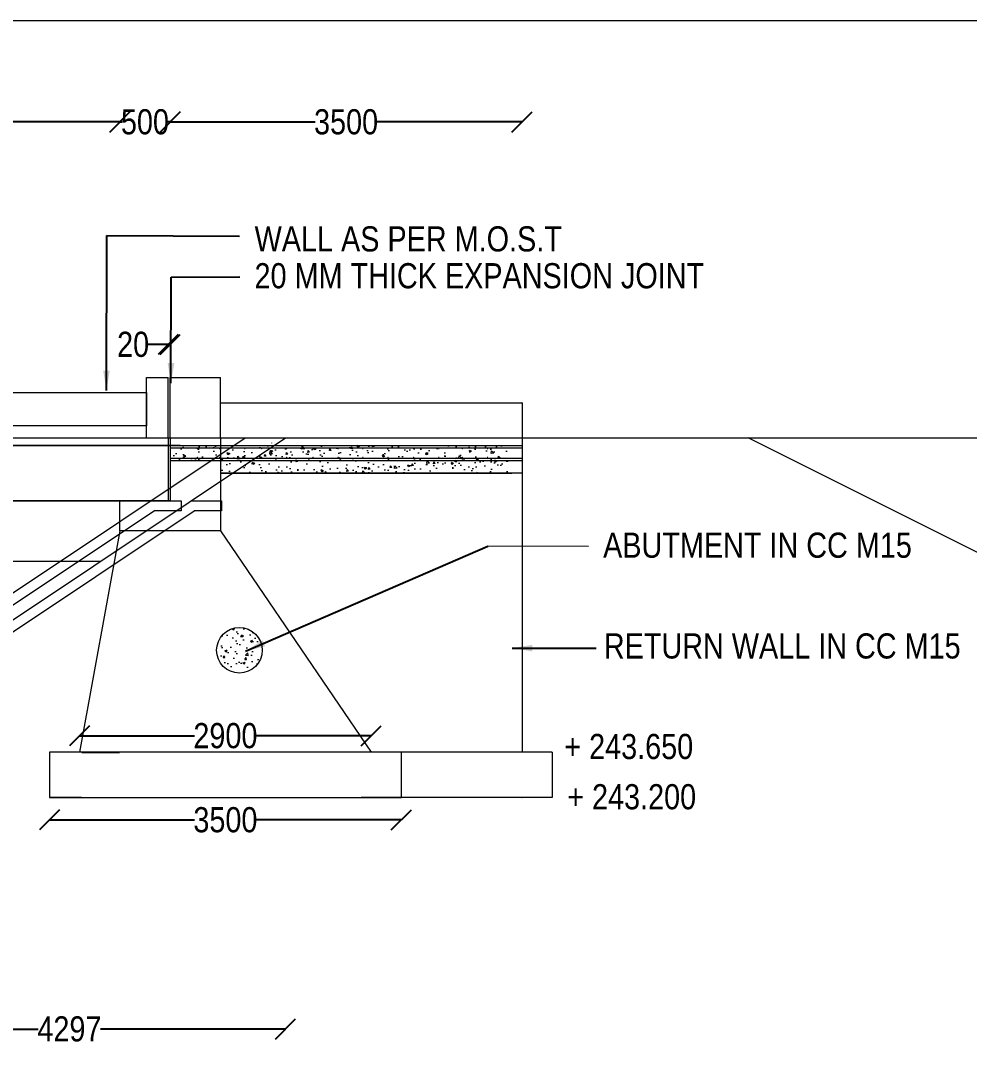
# Model space of a CAD drawing. Header units: millimetres. Extents: x 558951 to 630610, y 36244 to 87601.
# Drawn here: x 589847 to 599285, y 77411 to 87601 of the extents above; entities that cross this region are included whole.
import ezdxf

# ---------------------------------------------------------------- set-up
doc = ezdxf.new("R2010")
doc.units = ezdxf.units.MM
doc.header["$LTSCALE"] = 300
doc.header["$MEASUREMENT"] = 0
doc.layers.add('MAIN', color=7, linetype='Continuous')
doc.styles.add('ARIAL NARROW', font='ARIALN.TTF', dxfattribs={"height": 250})
doc.dimstyles.get("Standard").update_dxf_attribs({"dimtxt": 200, "dimasz": 200, "dimexe": 0.18, "dimexo": 0.0625, "dimgap": 0.09, "dimtad": 0, "dimdec": 0, "dimzin": 0, "dimdsep": 46, "dimtxsty": 'ARIAL NARROW', "dimcen": 0.0851, "dimdle": 0.1, "dimse1": 1, "dimse2": 1, "dimadec": 0, "dimazin": 0, "dimtfac": 1, "dimtdec": 0, "dimtofl": 0, "dimtmove": 0, "dimatfit": 3, "dimfxl": 1, "dimtolj": 1, "dimtzin": 0, "dimarcsym": 0})
doc.dimstyles.new('STANDARD$0', dxfattribs={"dimscale": 88.888889, "dimtxt": 0.02, "dimasz": 0.02, "dimexe": 0.05, "dimexo": 0.1, "dimgap": 0.002, "dimtad": 2, "dimdec": 0, "dimzin": 1, "dimdsep": 46, "dimtxsty": 'Standard', "dimcen": 0.09, "dimadec": 0, "dimazin": 0, "dimtfac": 1, "dimtdec": 4, "dimtofl": 0, "dimtmove": 0, "dimatfit": 3, "dimfxl": 1, "dimtolj": 1, "dimtzin": 1, "dimarcsym": 0})
doc.dimstyles.new('STANDARD$7', dxfattribs={"dimtxt": 2, "dimasz": 2, "dimexe": 1.25, "dimexo": 0.625, "dimtad": 1, "dimdec": 0, "dimlfac": 0.5, "dimdsep": 46, "dimtxsty": 'ARIAL NARROW', "dimcen": 2.5, "dimdle": 0.1, "dimse1": 1, "dimse2": 1, "dimadec": 0, "dimazin": 0, "dimtfac": 1, "dimtdec": 0, "dimtmove": 0, "dimatfit": 3, "dimfxl": 1, "dimtolj": 1, "dimtzin": 0, "dimarcsym": 0})

# ---------------------------------------------------------------- blocks, each defined once
blk = doc.blocks.new('_Oblique')
at = {"color": 0, "linetype": 'ByBlock', "lineweight": -2}
blk.add_line((-0.5, -0.5), (0.5, 0.5), dxfattribs=at)
blk = doc.blocks.new('*D46')
at = {"layer": 'Defpoints', "color": 0, "linetype": 'ByBlock', "lineweight": 9, "transparency": 16777216}
for p in [(591335, 84380), (591335, 84051), (591315, 83901)]:
    blk.add_point(p, dxfattribs=at)
at = {"layer": 'MAIN', "color": 0, "linetype": 'ByBlock', "lineweight": -2, "transparency": 16777216}
for p, q in [((591315, 84380), (591115, 84380)), ((591335, 84380), (591315, 84380))]:
    blk.add_line(p, q, dxfattribs=at)
at = {"layer": 'MAIN', "color": 0, "linetype": 'ByBlock', "lineweight": -2, "transparency": 16777216, "xscale": 200, "yscale": 200, "zscale": 200, "rotation": 180}
blk.add_blockref('_Oblique', (591315, 84380), dxfattribs=at)
at = {"layer": 'MAIN', "color": 0, "linetype": 'ByBlock', "lineweight": -2, "transparency": 16777216, "xscale": 200, "yscale": 200, "zscale": 200}
blk.add_blockref('_Oblique', (591335, 84380), dxfattribs=at)
at = {"layer": 'MAIN', "color": 0, "linetype": 'ByBlock', "lineweight": 13, "transparency": 16777216, "insert": (590967, 84380), "char_height": 250, "attachment_point": 5, "style": 'ARIAL NARROW'}
blk.add_mtext('\\A1;20', dxfattribs=at)
blk = doc.blocks.new('*D47')
at = {"layer": 'Defpoints', "color": 0, "linetype": 'ByBlock', "lineweight": 9, "transparency": 16777216}
for p in [(591335, 86592), (590835, 81975), (591335, 81975)]:
    blk.add_point(p, dxfattribs=at)
at = {"layer": 'MAIN', "color": 0, "linetype": 'ByBlock', "lineweight": -2, "transparency": 16777216}
for p, q in [((590835, 86592), (590859, 86592)), ((591335, 86592), (591311, 86592))]:
    blk.add_line(p, q, dxfattribs=at)
at = {"layer": 'MAIN', "color": 0, "linetype": 'ByBlock', "lineweight": -2, "transparency": 16777216, "xscale": 200, "yscale": 200, "zscale": 200, "rotation": 180}
blk.add_blockref('_Oblique', (590835, 86592), dxfattribs=at)
at = {"layer": 'MAIN', "color": 0, "linetype": 'ByBlock', "lineweight": -2, "transparency": 16777216, "xscale": 200, "yscale": 200, "zscale": 200}
blk.add_blockref('_Oblique', (591335, 86592), dxfattribs=at)
at = {"layer": 'MAIN', "color": 0, "linetype": 'ByBlock', "lineweight": 13, "transparency": 16777216, "insert": (591085, 86592), "char_height": 250, "attachment_point": 5, "style": 'ARIAL NARROW'}
blk.add_mtext('\\A1;500', dxfattribs=at)
blk = doc.blocks.new('*D48')
at = {"layer": 'Defpoints', "color": 0, "linetype": 'ByBlock', "lineweight": 9, "transparency": 16777216}
for p in [(594835, 86592), (591335, 83045), (594835, 82595)]:
    blk.add_point(p, dxfattribs=at)
at = {"layer": 'MAIN', "color": 0, "linetype": 'ByBlock', "lineweight": -2, "transparency": 16777216}
for p, q in [((591335, 86592), (592779, 86592)), ((594835, 86592), (593391, 86592))]:
    blk.add_line(p, q, dxfattribs=at)
at = {"layer": 'MAIN', "color": 0, "linetype": 'ByBlock', "lineweight": -2, "transparency": 16777216, "xscale": 200, "yscale": 200, "zscale": 200, "rotation": 180}
blk.add_blockref('_Oblique', (591335, 86592), dxfattribs=at)
at = {"layer": 'MAIN', "color": 0, "linetype": 'ByBlock', "lineweight": -2, "transparency": 16777216, "xscale": 200, "yscale": 200, "zscale": 200}
blk.add_blockref('_Oblique', (594835, 86592), dxfattribs=at)
at = {"layer": 'MAIN', "color": 0, "linetype": 'ByBlock', "lineweight": 13, "transparency": 16777216, "insert": (593085, 86592), "char_height": 250, "attachment_point": 5, "style": 'ARIAL NARROW'}
blk.add_mtext('\\A1;3500', dxfattribs=at)
blk = doc.blocks.new('*D54')
at = {"layer": 'Defpoints', "color": 0, "linetype": 'ByBlock', "lineweight": 9, "transparency": 16777216}
for p in [(584935, 86592), (584935, 86592), (590835, 86595)]:
    blk.add_point(p, dxfattribs=at)
at = {"layer": 'MAIN', "color": 0, "linetype": 'ByBlock', "lineweight": -2, "transparency": 16777216}
for p, q in [((584935, 86592), (587579, 86592)), ((590835, 86592), (588191, 86592))]:
    blk.add_line(p, q, dxfattribs=at)
at = {"layer": 'MAIN', "color": 0, "linetype": 'ByBlock', "lineweight": -2, "transparency": 16777216, "xscale": 200, "yscale": 200, "zscale": 200, "rotation": 180}
blk.add_blockref('_Oblique', (584935, 86592), dxfattribs=at)
at = {"layer": 'MAIN', "color": 0, "linetype": 'ByBlock', "lineweight": -2, "transparency": 16777216, "xscale": 200, "yscale": 200, "zscale": 200}
blk.add_blockref('_Oblique', (590835, 86592), dxfattribs=at)
at = {"layer": 'MAIN', "color": 0, "linetype": 'ByBlock', "lineweight": 13, "transparency": 16777216, "insert": (587885, 86592), "char_height": 250, "attachment_point": 5, "style": 'ARIAL NARROW'}
blk.add_mtext('\\A1;5900', dxfattribs=at)
blk = doc.blocks.new('*D55')
at = {"color": 0, "linetype": 'ByBlock', "lineweight": -2, "transparency": 16777216}
for p, q in [((590456, 80335), (590456, 80331)), ((590458, 80326), (590833, 80326)), ((590835, 80335), (590835, 80331))]:
    blk.add_line(p, q, dxfattribs=at)
at = {"color": 0, "linetype": 'ByBlock', "lineweight": 9, "transparency": 16777216}
for points in [[(590458, 80327), (590458, 80326), (590456, 80326)], [(590833, 80327), (590833, 80326), (590835, 80326)]]:
    blk.add_solid(points, dxfattribs=at)
at = {"layer": 'Defpoints', "color": 0, "linetype": 'ByBlock', "lineweight": 9, "transparency": 16777216}
for p in [(590456, 80326), (590835, 80326), (590835, 80326)]:
    blk.add_point(p, dxfattribs=at)
at = {"color": 0, "linetype": 'ByBlock', "lineweight": 13, "transparency": 16777216, "insert": (590645, 80325), "char_height": 1.78, "attachment_point": 5}
blk.add_mtext('\\A1;379', dxfattribs=at)
blk = doc.blocks.new('*D57')
at = {"layer": 'Defpoints', "color": 0, "linetype": 'ByBlock', "lineweight": 9, "transparency": 16777216}
for p in [(590435, 80490), (593335, 80490), (593335, 80490)]:
    blk.add_point(p, dxfattribs=at)
at = {"layer": 'MAIN', "color": 0, "linetype": 'ByBlock', "lineweight": -2, "transparency": 16777216}
for p, q in [((590435, 80490), (591577, 80490)), ((593335, 80490), (592192, 80490))]:
    blk.add_line(p, q, dxfattribs=at)
at = {"layer": 'MAIN', "color": 0, "linetype": 'ByBlock', "lineweight": -2, "transparency": 16777216, "xscale": 200, "yscale": 200, "zscale": 200, "rotation": 180}
blk.add_blockref('_Oblique', (590435, 80490), dxfattribs=at)
at = {"layer": 'MAIN', "color": 0, "linetype": 'ByBlock', "lineweight": -2, "transparency": 16777216, "xscale": 200, "yscale": 200, "zscale": 200}
blk.add_blockref('_Oblique', (593335, 80490), dxfattribs=at)
at = {"layer": 'MAIN', "color": 0, "linetype": 'ByBlock', "lineweight": 13, "transparency": 16777216, "insert": (591885, 80490), "char_height": 250, "attachment_point": 5, "style": 'ARIAL NARROW'}
blk.add_mtext('\\A1;2900', dxfattribs=at)
blk = doc.blocks.new('*D58')
at = {"layer": 'Defpoints', "color": 0, "linetype": 'ByBlock', "lineweight": 9, "transparency": 16777216}
for p in [(590135, 79654), (593635, 79654), (593635, 79654)]:
    blk.add_point(p, dxfattribs=at)
at = {"layer": 'MAIN', "color": 0, "linetype": 'ByBlock', "lineweight": -2, "transparency": 16777216}
for p, q in [((590135, 79654), (591579, 79654)), ((593635, 79654), (592191, 79654))]:
    blk.add_line(p, q, dxfattribs=at)
at = {"layer": 'MAIN', "color": 0, "linetype": 'ByBlock', "lineweight": -2, "transparency": 16777216, "xscale": 200, "yscale": 200, "zscale": 200, "rotation": 180}
blk.add_blockref('_Oblique', (590135, 79654), dxfattribs=at)
at = {"layer": 'MAIN', "color": 0, "linetype": 'ByBlock', "lineweight": -2, "transparency": 16777216, "xscale": 200, "yscale": 200, "zscale": 200}
blk.add_blockref('_Oblique', (593635, 79654), dxfattribs=at)
at = {"layer": 'MAIN', "color": 0, "linetype": 'ByBlock', "lineweight": 13, "transparency": 16777216, "insert": (591885, 79654), "char_height": 250, "attachment_point": 5, "style": 'ARIAL NARROW'}
blk.add_mtext('\\A1;3500', dxfattribs=at)
blk = doc.blocks.new('*D64')
at = {"layer": 'Defpoints', "color": 0, "linetype": 'ByBlock', "lineweight": 9, "transparency": 16777216}
for p in [(592483, 80440), (588185, 77575), (588185, 77575)]:
    blk.add_point(p, dxfattribs=at)
at = {"layer": 'MAIN', "color": 0, "linetype": 'ByBlock', "lineweight": -2, "transparency": 16777216}
for p, q in [((588185, 77575), (590024, 77575)), ((592483, 77575), (590644, 77575))]:
    blk.add_line(p, q, dxfattribs=at)
at = {"layer": 'MAIN', "color": 0, "linetype": 'ByBlock', "lineweight": -2, "transparency": 16777216, "xscale": 200, "yscale": 200, "zscale": 200, "rotation": 180}
blk.add_blockref('_Oblique', (588185, 77575), dxfattribs=at)
at = {"layer": 'MAIN', "color": 0, "linetype": 'ByBlock', "lineweight": -2, "transparency": 16777216, "xscale": 200, "yscale": 200, "zscale": 200}
blk.add_blockref('_Oblique', (592483, 77575), dxfattribs=at)
at = {"layer": 'MAIN', "color": 0, "linetype": 'ByBlock', "lineweight": 13, "transparency": 16777216, "insert": (590334, 77575), "char_height": 250, "attachment_point": 5, "style": 'ARIAL NARROW'}
blk.add_mtext('\\A1;4297', dxfattribs=at)

msp = doc.modelspace()

# ---------------------------------------------------------------- hatches: boundary and pattern name
at = {"linetype": 'ByBlock', "lineweight": 13}
h = msp.add_hatch(dxfattribs=at)
h.set_pattern_fill('AR-CONC', color=0, scale=30, style=0)
h.set_pattern_definition([(130, (1166153.34, 102394.58), (-215.178055, -18.82564), [22.5, -247.5]), (185, (1166153.34, 102394.58), (41.6254, 225.65764), [18, -198]), (79.5486, (1166135.4, 102393), (-173.552815, 206.83186), [19.12206, -210.34263]), (133.8158, (1166153.34, 102454.58), (-320.17231, -49.6557), [33.75, -371.25]), (83.3644, (1166126.66, 102450.44), (-280.39881, 292.23536), [28.68309, -315.5139]), (188.8158, (1166153.34, 102454.58), (-280.39858, 292.23558), [27, -297]), (159, (1166123.34, 102439.58), (-179.072116, -120.785667), [22.5, -247.5]), (214, (1166123.34, 102439.58), (-72.9946, 217.54501), [18, -198]), (108.5486, (1166108.42, 102429.51), (-252.06679, 96.75915), [19.12206, -210.34263]), (142.5, (1166153.34, 102394.58), (-3.647957, 99.868156), [0, -195.6, 0, -201, 0, -198.75]), (172.5, (1166153.34, 102394.58), (-78.920861, 118.323514), [0, -114.6, 0, -191.1, 0, -75.75]), (212.5, (1166220.24, 102394.58), (-160.146731, -6.766462), [0, -75, 0, -234, 0, -310.5]), (222.5, (1166250.24, 102394.58), (-174.95585, 30.031495), [0, -97.5, 0, -155.4, 0, -220.5])])
h.paths.add_polyline_path([(591334.9, 83376.3), (594734.9, 83376.3), (594734.9, 83101.3), (591834.9, 83101.3), (591834.9, 83226.3), (591334.9, 83226.3)])
at = {"layer": 'MAIN', "linetype": 'ByBlock', "lineweight": 13}
h = msp.add_hatch(dxfattribs=at)
h.set_pattern_fill('AR-CONC', color=0, scale=30, style=0)
h.set_pattern_definition([(50, (17315.3, -20989.98), (215.178055, -18.82564), [22.5, -247.5]), (355, (17315.3, -20989.98), (-41.6254, 225.65764), [18, -198]), (100.4514, (17333.24, -20991.55), (173.552815, 206.83186), [19.12206, -210.34263]), (46.1842, (17315.3, -20929.98), (320.17231, -49.6557), [33.75, -371.25]), (96.6356, (17342, -20934.12), (280.39881, 292.23536), [28.68309, -315.5139]), (351.1842, (17315.3, -20929.98), (280.39858, 292.23558), [27, -297]), (21, (17345.3, -20944.98), (179.072116, -120.785667), [22.5, -247.5]), (326, (17345.3, -20944.98), (72.9946, 217.54501), [18, -198]), (71.4514, (17360.23, -20955.04), (252.06679, 96.75915), [19.12206, -210.34263]), (37.5, (17315.305, -20989.98), (3.647957, 99.868156), [0, -195.6, 0, -201, 0, -198.75]), (7.5, (17315.3, -20989.98), (78.920861, 118.323514), [0, -114.6, 0, -191.1, 0, -75.75]), (327.5, (17248.405, -20989.98), (160.146731, -6.766462), [0, -75, 0, -234, 0, -310.5]), (317.5, (17218.4, -20989.98), (174.95585, 30.031495), [0, -97.5, 0, -155.4, 0, -220.5])])
edge = h.paths.add_edge_path()
edge.add_arc((592024.1, 81340), 226.8, 0, 360)

# ---------------------------------------------------------------- linework, layer by layer
at = {"color": 0, "linetype": 'ByBlock', "lineweight": 13}
for p, q in [((594834.9, 83800.8), (594834.9, 80326.3)), ((594834.9, 83451.3), (594834.9, 83101.3)), ((602132.4, 80926.4), (597082.4, 83451.4)), ((591144.9, 82826.3), (591444.9, 82826.3)), ((591444.9, 82826.3), (591444.9, 82726.3)), ((591544.9, 82826.3), (591844.9, 82826.3)), ((591844.9, 82826.3), (591844.9, 82726.3)), ((591444.9, 82726.3), (591175.3, 82726.3)), ((591575.6, 82726.3), (591574.7, 82726)), ((591844.9, 82726.3), (591575.6, 82726.3)), ((595134.9, 80325.8), (595134.9, 79876.8))]:
    msp.add_line(p, q, dxfattribs=at)
at = {"color": 0, "lineweight": 13}
for p, q in [((584534.9, 83451.3), (604468.1, 83451.3)), ((587784.9, 80586.3), (592082.4, 83451.3)), ((588184.9, 80586.3), (592482.4, 83451.3)), ((591314.9, 83451.3), (591314.9, 82826.3)), ((591334.9, 83451.3), (591334.9, 82826.3)), ((591834.9, 83451.3), (591834.9, 82526.3)), ((591434.9, 83376.3), (576674.9, 83376.3)), ((584534.9, 83376.3), (592369.9, 83376.3)), ((584534.9, 82826.3), (591334.9, 82826.3)), ((590834.9, 82526.3), (590834.9, 82826.3)), ((590834.9, 82526.3), (590834.9, 82826.3)), ((587815.1, 80486.3), (591175, 82726.2)), ((588215.3, 80486.4), (591574.7, 82726)), ((590834.9, 82526.3), (590434.9, 80326.3)), ((591834.9, 82526.3), (590834.9, 82526.3)), ((591834.9, 82526.3), (593334.9, 80326.3)), ((584534.9, 82226.3), (590644.9, 82226.3)), ((590455.8, 80326.3), (590134.9, 80326.3)), ((590134.9, 80326.3), (590134.9, 79876.3)), ((595134.4, 80326.3), (590455.8, 80326.3)), ((593634.9, 79876.3), (593634.9, 80325.8)), ((590454.2, 79876.3), (590134.9, 79876.3)), ((590134.9, 79876.3), (593634.9, 79876.3)), ((595134.4, 79876.3), (593234.9, 79876.3))]:
    msp.add_line(p, q, dxfattribs=at)
msp.add_lwpolyline([(584759.9, 83901.3), (591099.9, 83901.3), (591099.9, 83571.3), (584759.9, 83571.3)], close=True, dxfattribs=at)
at = {"color": 0, "linetype": 'ByBlock', "lineweight": 13}
for centre, start, end in [((594834.4, 83800.8), 0, 90), ((591175.3, 82725.8), 90, 123.69007), ((591575.3, 82725.8), 90, 123.69007), ((595134.4, 80325.8), 0, 90), ((594834.4, 79876.8), 270, 0), ((595134.4, 79876.8), 270, 0)]:
    msp.add_arc(centre, 0.5, start, end, dxfattribs=at)
at = {"color": 0, "lineweight": 13}
for centre, start in [((592345.7, 83400.8), 303.69007), ((593434.4, 80325.8), 0), ((593434.4, 80325.8), 0), ((593634.4, 80325.8), 0)]:
    msp.add_arc(centre, 0.5, start, 90, dxfattribs=at)
at = {"layer": 'MAIN', "color": 0, "lineweight": 13}
msp.add_line((558951.3, 87600.6), (630609.8, 87600.6), dxfattribs=at)
at = {"layer": 'MAIN', "color": 0, "linetype": 'ByBlock', "lineweight": 13}
for p, q in [((591099.9, 84051.3), (591314.9, 84051.3)), ((591099.9, 83451.3), (591099.9, 84051.3)), ((591314.9, 83451.3), (591314.9, 84051.3)), ((591334.9, 84051.3), (591835.3, 84051.3)), ((591334.9, 83451.3), (591334.9, 84051.3)), ((591434.9, 84051.3), (591734.9, 84051.3)), ((591834.9, 83451.3), (591835.3, 84051.3)), ((591834.9, 83801.3), (594834.9, 83801.3)), ((591835.2, 83801.3), (594834.4, 83801.3)), ((591314.9, 83376.3), (594834.9, 83376.3)), ((591334.9, 83351.3), (594834.9, 83351.3)), ((591334.9, 83251.3), (594834.9, 83251.3)), ((591334.9, 83226.3), (594834.9, 83226.3)), ((591834.9, 83101.3), (594734.9, 83101.3)), ((591334.9, 82826.3), (577734.9, 82826.3)), ((595497, 82370.6), (594496.4, 82376.6))]:
    msp.add_line(p, q, dxfattribs=at)
at = {"layer": 'MAIN', "color": 0, "lineweight": 13, "const_width": 6.25, "flags": 128}
for points in [[(591602.5, 83344.3, 1), (591608.7, 83344.3, 1)], [(591825.1, 83344.3, 1), (591831.4, 83344.3, 1)], [(592075.1, 83344.3, 1), (592081.4, 83344.3, 1)], [(592241.7, 83344.3, 1), (592248, 83344.3, 1)], [(592491.7, 83344.3, 1), (592498, 83344.3, 1)], [(592753.1, 83344.3, 1), (592759.3, 83344.3, 1)], [(593003.1, 83344.3, 1), (593009.3, 83344.3, 1)], [(593248.8, 83344.3, 1), (593255, 83344.3, 1)], [(593498.8, 83344.3, 1), (593505, 83344.3, 1)], [(593754.6, 83344.3, 1), (593760.9, 83344.3, 1)], [(594004.6, 83344.3, 1), (594010.9, 83344.3, 1)], [(594238.7, 83344.3, 1), (594245, 83344.3, 1)], [(594488.7, 83344.3, 1), (594495, 83344.3, 1)], [(591602.5, 83258.5, 1), (591608.7, 83258.5, 1)], [(591825.1, 83258.5, 1), (591831.4, 83258.5, 1)], [(592075.1, 83258.5, 1), (592081.4, 83258.5, 1)], [(592241.7, 83258.5, 1), (592248, 83258.5, 1)], [(592491.7, 83258.5, 1), (592498, 83258.5, 1)], [(592753.1, 83258.5, 1), (592759.3, 83258.5, 1)], [(593003.1, 83258.5, 1), (593009.3, 83258.5, 1)], [(593248.8, 83258.5, 1), (593255, 83258.5, 1)], [(593498.8, 83258.5, 1), (593505, 83258.5, 1)], [(593754.6, 83258.5, 1), (593760.9, 83258.5, 1)], [(594004.6, 83258.5, 1), (594010.9, 83258.5, 1)], [(594238.7, 83258.5, 1), (594245, 83258.5, 1)], [(594488.7, 83258.5, 1), (594495, 83258.5, 1)]]:
    msp.add_lwpolyline(points, format="xyb", close=True, dxfattribs=at)
at = {"layer": 'MAIN', "color": 0, "linetype": 'ByBlock', "lineweight": 13}
msp.add_lwpolyline([(594834.9, 83101.3), (591834.9, 83101.3)], dxfattribs=at)
at = {"layer": 'MAIN', "color": 0, "lineweight": 13}
msp.add_circle((592024.1, 81340), 226.8, dxfattribs=at)

# ---------------------------------------------------------------- texts
at = {"layer": 'MAIN', "color": 0, "lineweight": 13, "style": 'ARIAL NARROW'}
for s, p in [('WALL AS PER M.O.S.T', (592175.7, 85304.7)), ('+ 243.650', (595254.9, 80258.7)), ('+ 243.200', (595283.9, 79759.2))]:
    msp.add_text(s, height=250, dxfattribs=at).set_placement(p)
at = {"layer": 'MAIN', "color": 0, "lineweight": 13, "char_height": 250, "style": 'ARIAL NARROW'}
for s, insert, attachment_point in [('20 MM THICK EXPANSION JOINT', (592174.8, 85061.6), 4), ('ABUTMENT IN CC M15', (598711.3, 82382.8), 6), ('RETURN WALL IN CC M15', (595648.8, 81381.4), 4)]:
    msp.add_mtext(s, dxfattribs=dict(at, insert=insert, attachment_point=attachment_point))

# ---------------------------------------------------------------- dimensions: what is measured, and where the dimension line sits
at = {"color": 0, "linetype": 'ByBlock', "lineweight": 13}
dim = msp.add_linear_dim(base=(590834.9, 80326.3), p1=(590455.8, 80326.3), p2=(590834.9, 80326.3), dimstyle='STANDARD$0', dxfattribs=at)
dim.commit()
dim.dimension.update_dxf_attribs({"geometry": '*D55', "text_midpoint": (590645.3, 80325.3)})
at = {"layer": 'MAIN', "color": 0, "linetype": 'ByBlock', "lineweight": 13}
for base, p1, p2, picture, middle in [((584934.9, 86592.3), (590834.9, 86594.8), (584934.9, 86592.3), '*D54', (587884.9, 86592.3)), ((588185.0505494, 77575.3171713), (592482.5505493, 80440.3171713), (588185.0505494, 77575.3171713), '*D64', (590333.8005493, 77575.3171713))]:
    dim = msp.add_linear_dim(base=base, p1=p1, p2=p2, angle=180, dimstyle='STANDARD$0', override={"dimscale": 1, "dimtxt": 250, "dimasz": 200, "dimexe": 0.18, "dimexo": 0.0625, "dimgap": 0.09, "dimtad": 0, "dimzin": 0, "dimtxsty": 'ARIAL NARROW', "dimblk1": 'Oblique', "dimblk2": 'Oblique', "dimsah": 1, "dimcen": 0.0851, "dimdle": 0.1, "dimse1": 1, "dimse2": 1, "dimtdec": 0, "dimtzin": 0}, dxfattribs=at)
    dim.commit()
    dim.dimension.update_dxf_attribs({"geometry": picture, "text_midpoint": middle})
for base, p1, p2, dimstyle, override, picture, middle in [((591334.9, 86591.7), (590834.9, 81975.5), (591334.9, 81975.5), 'Standard', {"dimtxt": 250, "dimblk1": 'Oblique', "dimblk2": 'Oblique', "dimsah": 1}, '*D47', (591084.9, 86591.7)), ((594834.9, 86591.7), (591334.9, 83045), (594834.9, 82595), 'Standard', {"dimtxt": 250, "dimblk1": 'Oblique', "dimblk2": 'Oblique', "dimsah": 1}, '*D48', (593084.9, 86591.7)), ((593334.9, 80490.3), (590434.9, 80490.3), (593334.9, 80490.3), 'STANDARD$0', {"dimscale": 1, "dimtxt": 250, "dimasz": 200, "dimexe": 0.18, "dimexo": 0.0625, "dimgap": 0.09, "dimtad": 0, "dimzin": 0, "dimtxsty": 'ARIAL NARROW', "dimblk1": 'Oblique', "dimblk2": 'Oblique', "dimsah": 1, "dimcen": 0.0851, "dimdle": 0.1, "dimse1": 1, "dimse2": 1, "dimtdec": 0, "dimtzin": 0}, '*D57', (591884.9, 80490.3)), ((593634.9, 79654.3), (590134.9, 79654.3), (593634.9, 79654.3), 'STANDARD$0', {"dimscale": 1, "dimtxt": 250, "dimasz": 200, "dimexe": 0.18, "dimexo": 0.0625, "dimgap": 0.09, "dimtad": 0, "dimzin": 0, "dimtxsty": 'ARIAL NARROW', "dimblk1": 'Oblique', "dimblk2": 'Oblique', "dimsah": 1, "dimcen": 0.0851, "dimdle": 0.1, "dimse1": 1, "dimse2": 1, "dimtdec": 0, "dimtzin": 0}, '*D58', (591884.9, 79654.3))]:
    dim = msp.add_linear_dim(base=base, p1=p1, p2=p2, dimstyle=dimstyle, override=override, dxfattribs=at)
    dim.commit()
    dim.dimension.update_dxf_attribs({"geometry": picture, "text_midpoint": middle})
dim = msp.add_linear_dim(base=(591334.9, 84380.3), p1=(591314.9, 83901.3), p2=(591334.9, 84051.3), dimstyle='Standard', override={"dimtxt": 250, "dimblk1": 'Oblique', "dimblk2": 'Oblique', "dimsah": 1}, dxfattribs=at)
dim.commit()
dim.dimension.update_dxf_attribs({"geometry": '*D46', "text_midpoint": (590966.6, 84380.3), "dimtype": 160})

# ---------------------------------------------------------------- leaders
msp.add_leader([(590701.8, 83921.2), (590706.7, 85463.3), (592025.4, 85458.3)], dimstyle='STANDARD$7', override={"dimtxt": 250, "dimasz": 200, "dimexe": 0.18, "dimexo": 0.0625, "dimgap": 0.09, "dimtad": 0, "dimlfac": 1, "dimzin": 0, "dimcen": 0.0851, "dimtofl": 0}, dxfattribs=at)
at = {"layer": 'MAIN', "color": 0, "lineweight": 13}
for points in [[(591343.4, 83994.7), (591346.8, 85050), (592026.9, 85052.5)], [(592085.3, 81330.5), (594496.4, 82376.6)], [(594738, 81361), (595571.5, 81361)]]:
    msp.add_leader(points, dimstyle='STANDARD$7', override={"dimtxt": 200, "dimasz": 200, "dimexe": 0.18, "dimexo": 0.0625, "dimgap": 0.09, "dimtad": 0, "dimtoh": 1, "dimlfac": 1, "dimzin": 0, "dimcen": 0.09, "dimtdec": 4, "dimtofl": 0}, dxfattribs=at)

doc.saveas('drawing.dxf')
